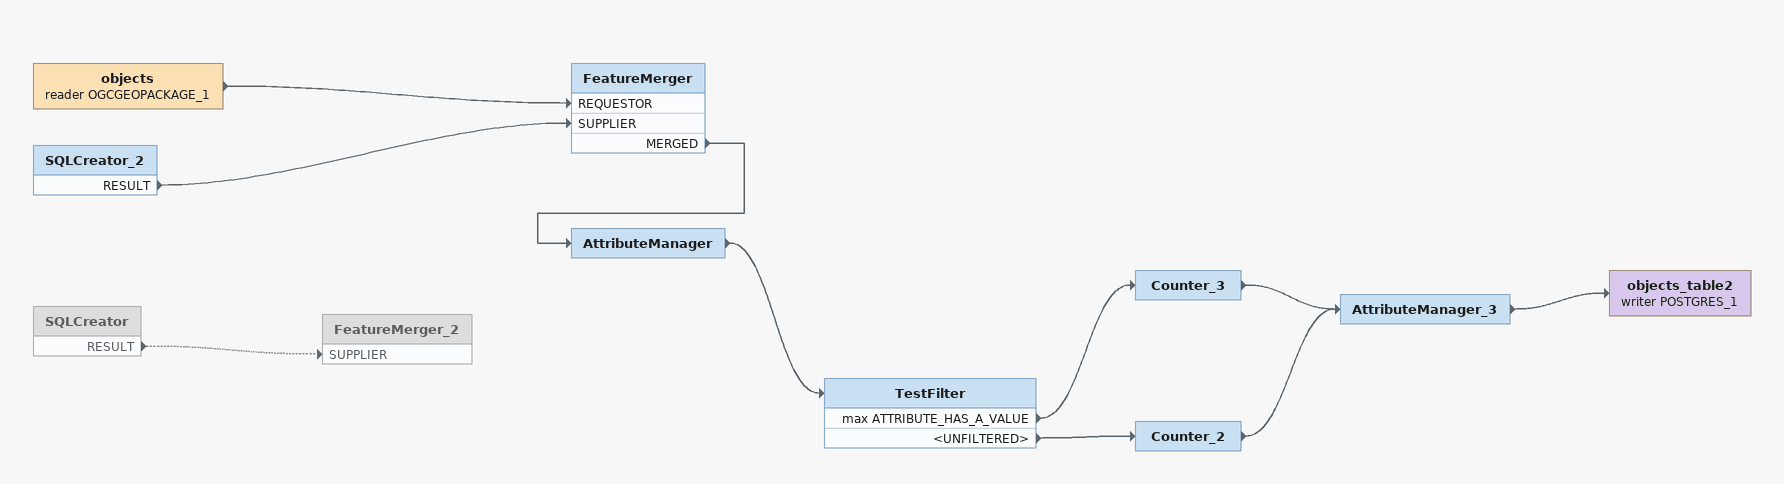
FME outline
objects (reader OGCGEOPACKAGE_1)
    -> FeatureMerger [REQUESTOR]
SQLCreator_2
    RESULT -> FeatureMerger [SUPPLIER]
FeatureMerger
    MERGED -> AttributeManager
AttributeManager
    -> TestFilter
TestFilter
    max ATTRIBUTE_HAS_A_VALUE -> Counter_3
    <UNFILTERED> -> Counter_2
Counter_3
    -> AttributeManager_3
Counter_2
    -> AttributeManager_3
AttributeManager_3
    -> objects_table2 (writer POSTGRES_1)
objects_table2 (writer POSTGRES_1)
SQLCreator [off]
    RESULT -> FeatureMerger_2 [SUPPLIER] [off]
FeatureMerger_2 [off]
